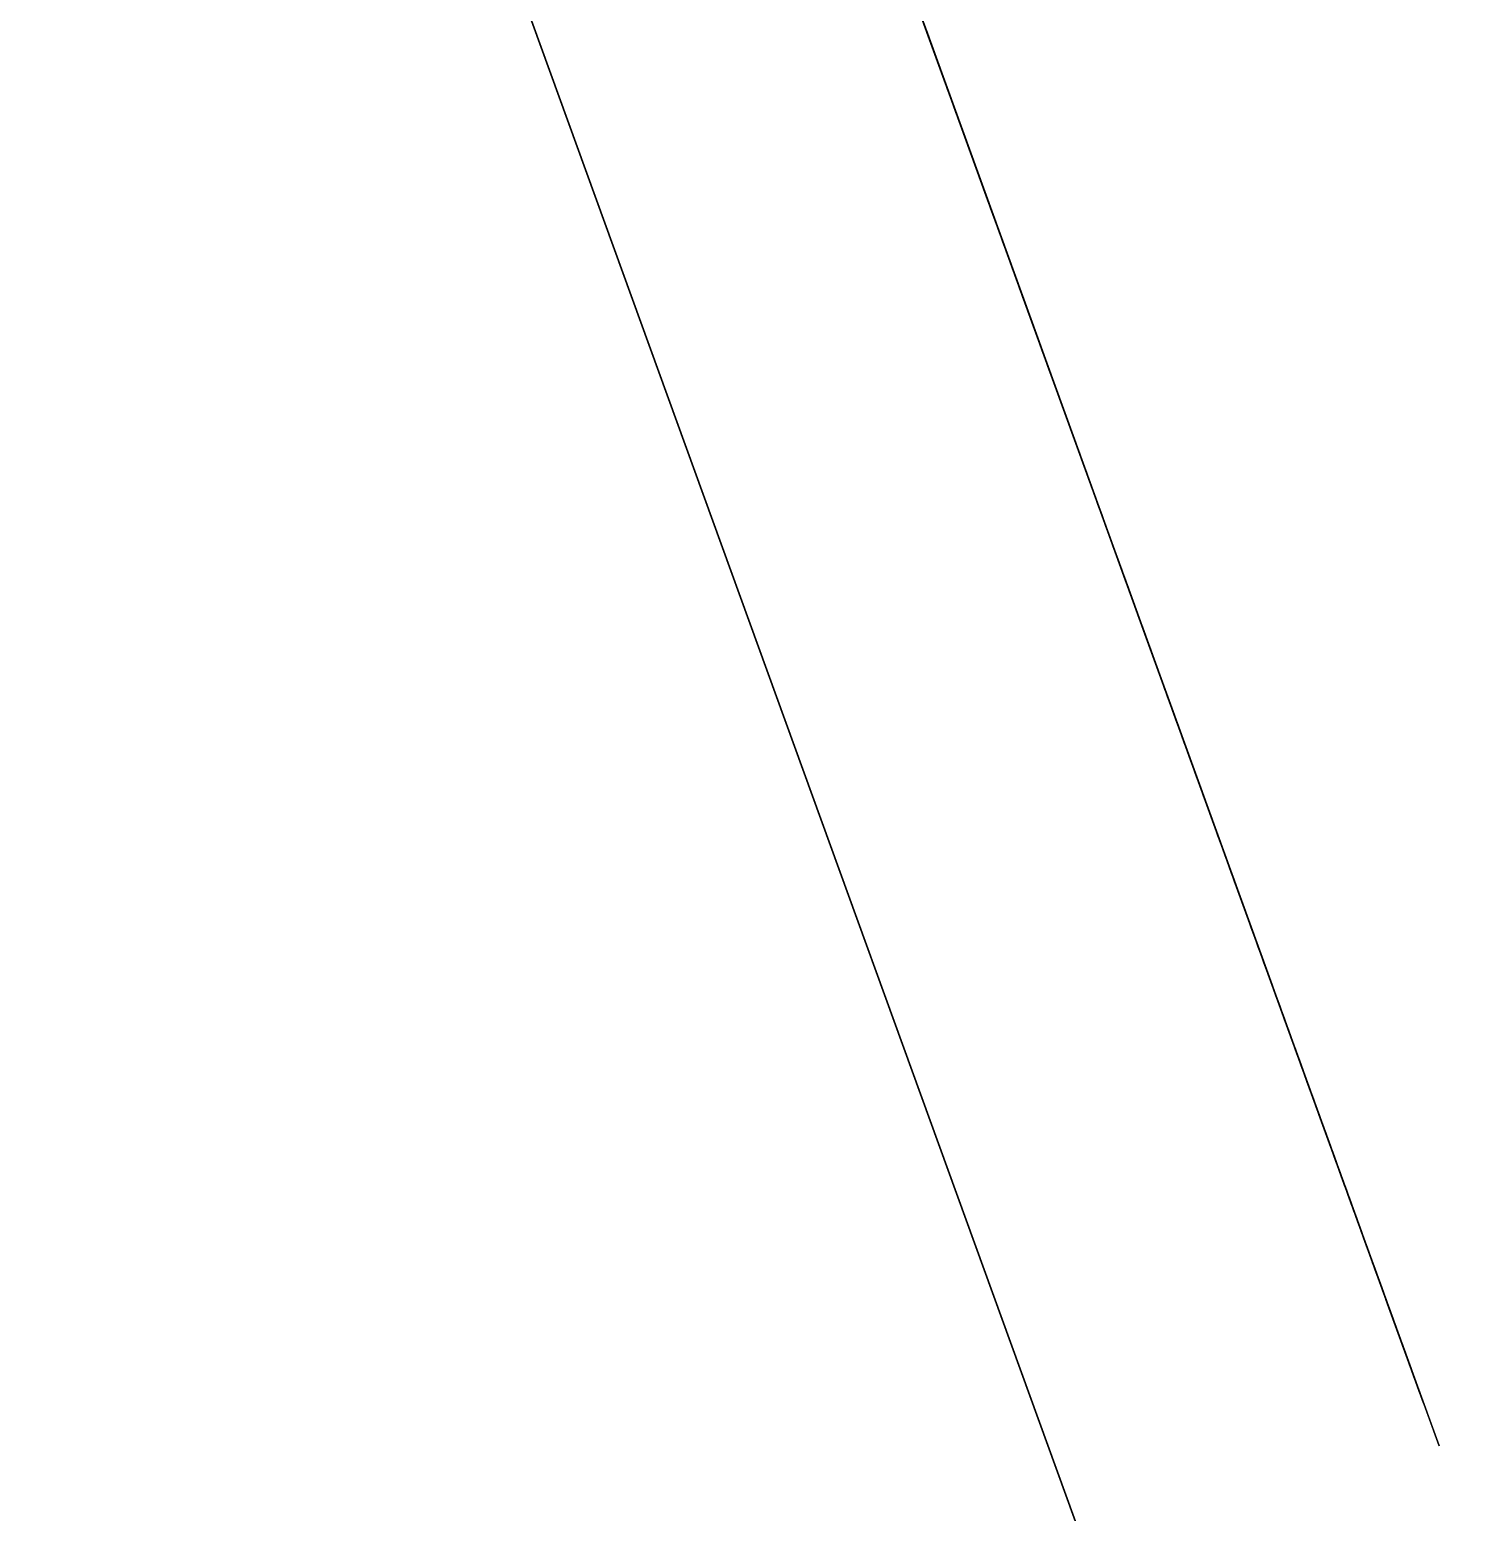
# Model space of a CAD drawing. Header units: centimetres. Extents: x -0.7 to 10.1, y 0 to 13.
# Drawn here: x 8.747 to 9.265, y 4.576 to 5.111 of the extents above; entities that cross this region are included whole.
import ezdxf

# ---------------------------------------------------------------- set-up
doc = ezdxf.new("R2010")
doc.units = ezdxf.units.CM
doc.header["$MEASUREMENT"] = 0
doc.layers.add('Phone Stand V7 v2_Sketch1', color=7, linetype='Continuous')
doc.layers.add('Phone Stand V7 v2_Sketch3', color=7, linetype='Continuous')

msp = doc.modelspace()

# ---------------------------------------------------------------- linework, layer by layer
at = {"layer": 'Phone Stand V7 v2_Sketch1'}
msp.add_line((8.74722, 5.61494), (9.26478, 4.18628), dxfattribs=at)
at = {"layer": 'Phone Stand V7 v2_Sketch3'}
for p, q in [((8.74722, 5.61494, 8), (9.26478, 4.18628, 8)), ((9.26478, 4.18628), (8.74722, 5.61494)), ((9.0726, 5.10646, 3.91357), (9.04307, 5.18799, 3.92997)), ((9.08557, 5.07065, 3.55497), (9.04666, 5.17808, 3.52743)), ((9.07839, 5.09048, 4.68993), (9.04925, 5.17092, 4.66825)), ((9.074, 5.1026, 5.87821), (9.05005, 5.16871, 5.86708)), ((9.06203, 5.13566, 1.66884), (9.08797, 5.06404, 1.63603)), ((9.07879, 5.08938, 1.52704), (9.06382, 5.1307, 1.53232)), ((9.06562, 5.12574, 4.40575), (9.07839, 5.09048, 4.41103)), ((9.08817, 5.06349, 6.84618), (9.06841, 5.11803, 6.88896)), ((9.06861, 5.11748, 5.59052), (9.08138, 5.08222, 5.6122)), ((9.07081, 5.11142, 3.66923), (9.10054, 5.02933, 3.63114)), ((9.09296, 5.05027, 3.92997), (9.0726, 5.10646, 3.91357)), ((9.09256, 5.05137, 5.8454), (9.074, 5.1026, 5.87821)), ((9.075, 5.09985, 1.24872), (9.08997, 5.05853, 1.24872)), ((9.07779, 5.09214, 5.1997), (9.09994, 5.03099, 5.18329)), ((9.07839, 5.09048, 4.41103), (9.11112, 5.00014, 4.41103)), ((9.08059, 5.08442, 1.53818), (9.07879, 5.08938, 1.53232)), ((9.07879, 5.08938, 1.53232), (9.07879, 5.08938, 1.52704)), ((9.09176, 5.05357, 1.53232), (9.08059, 5.08442, 1.53818)), ((9.08138, 5.08222, 5.6122), (9.09615, 5.04145, 5.6122)), ((9.09116, 5.05523, 4.6788), (9.08757, 5.06514, 4.6788)), ((9.08797, 5.06404, 1.63603), (9.11212, 4.99738, 1.66884)), ((9.09735, 5.03815, 6.84618), (9.08817, 5.06349, 6.84618)), ((9.08997, 5.05853, 1.24872), (9.10653, 5.01281, 1.254)), ((9.09076, 5.05633, 2.63505), (9.09276, 5.05082, 2.64032)), ((9.09296, 5.05027, 4.68407), (9.09116, 5.05523, 4.6788)), ((9.10294, 5.02272, 1.54345), (9.09176, 5.05357, 1.53232)), ((9.09256, 5.05137, 5.49853), (9.09436, 5.04641, 5.49267)), ((9.09615, 5.04145, 5.55771), (9.09256, 5.05137, 5.54716)), ((9.09256, 5.05137, 5.54716), (9.09256, 5.05137, 5.49853)), ((9.09276, 5.05082, 2.64032), (9.09456, 5.04586, 2.64032)), ((9.1189, 4.97865, 3.91884), (9.09296, 5.05027, 3.92997)), ((9.09476, 5.04531, 4.6788), (9.09296, 5.05027, 4.68407)), ((9.09456, 5.04586, 2.64032), (9.10354, 5.02107, 2.63505)), ((9.12549, 4.96047, 2.89696), (9.09456, 5.04586, 2.88642)), ((9.1203, 4.97479, 4.6788), (9.09476, 5.04531, 4.6788)), ((9.10174, 5.02603, 5.55771), (9.09615, 5.04145, 5.55771)), ((9.10653, 5.01281, 1.93661), (9.09915, 5.03319, 1.93661)), ((9.09994, 5.03099, 5.18329), (9.12389, 4.96488, 5.19443)), ((9.10274, 5.02327, 6.32587), (9.11531, 4.98857, 6.32587)), ((9.10853, 5.0073, 1.53232), (9.10294, 5.02272, 1.53818)), ((9.10294, 5.02272, 1.53818), (9.10294, 5.02272, 1.54345)), ((9.10354, 5.02107, 2.63505), (9.10912, 5.00565, 2.64032)), ((9.10653, 5.01281, 1.254), (9.11411, 4.99187, 1.24872)), ((9.12888, 4.95111, 1.91435), (9.10653, 5.01281, 1.93661)), ((9.11032, 5.00234, 1.52704), (9.10853, 5.0073, 1.53232)), ((9.10912, 5.00565, 2.64032), (9.12549, 4.96047, 2.63505)), ((9.10912, 5.00565, 5.59579), (9.12948, 4.94945, 5.60693)), ((9.12329, 4.96653, 1.53232), (9.11032, 5.00234, 1.52704)), ((9.11112, 5.00014, 4.41103), (9.1185, 4.97975, 4.40048)), ((9.11212, 4.99738, 1.66884), (9.12709, 4.95606, 1.64189)), ((9.11411, 4.99187, 1.24872), (9.1215, 4.97149, 1.25927)), ((9.11471, 4.99022, 5.51435), (9.11651, 4.98526, 5.51435)), ((9.1185, 4.97975, 5.4329), (9.11471, 4.99022, 5.44404)), ((9.11471, 4.99022, 5.44404), (9.11651, 4.98526, 5.46571)), ((9.11651, 4.98526, 5.46571), (9.11471, 4.99022, 5.51435)), ((9.12828, 4.95276, 3.57138), (9.11531, 4.98857, 3.60946)), ((9.11711, 4.98361, 3.47353), (9.1227, 4.96818, 3.4788)), ((9.1221, 4.96984, 5.4329), (9.1185, 4.97975, 5.4329)), ((9.1185, 4.97975, 4.40048), (9.14405, 4.90924, 4.43271)), ((9.1189, 4.97865, 6.31005), (9.12629, 4.95827, 6.31532)), ((9.12629, 4.95827, 3.9247), (9.1189, 4.97865, 3.91884)), ((9.14225, 4.9142, 4.66825), (9.1203, 4.97479, 4.6788)), ((9.1215, 4.97149, 1.25927), (9.12888, 4.95111, 1.24872)), ((9.14984, 4.89326, 5.46044), (9.1221, 4.96984, 5.4329)), ((9.1227, 4.96818, 3.4788), (9.13746, 4.92742, 3.46239)), ((9.15303, 4.88445, 1.53232), (9.12329, 4.96653, 1.53232)), ((9.12389, 4.96488, 5.19443), (9.14605, 4.90373, 5.18329)), ((9.12948, 4.94945, 5.85654), (9.12389, 4.96488, 5.86181)), ((9.13627, 4.93072, 2.88114), (9.12549, 4.96047, 2.89696)), ((9.12549, 4.96047, 2.63505), (9.14006, 4.92026, 2.63505)), ((9.13387, 4.93733, 3.91884), (9.12629, 4.95827, 3.9247)), ((9.12709, 4.95606, 1.64189), (9.12888, 4.95111, 1.64189)), ((9.12888, 4.95111, 1.64189), (9.14944, 4.89436, 1.65243)), ((9.15303, 4.88445, 1.91435), (9.12888, 4.95111, 1.91435)), ((9.13507, 4.93403, 5.86708), (9.12948, 4.94945, 5.85654)), ((9.12948, 4.94945, 5.60693), (9.15902, 4.86792, 5.58525)), ((9.15223, 4.88665, 3.91884), (9.13387, 4.93733, 3.91884)), ((9.14245, 4.91364, 5.86181), (9.13507, 4.93403, 5.86708)), ((9.14185, 4.9153, 2.88642), (9.13627, 4.93072, 2.88114)), ((9.13746, 4.92742, 3.46239), (9.13926, 4.92246, 3.46767)), ((9.13926, 4.92246, 3.46767), (9.14864, 4.89657, 3.46239)), ((9.14066, 4.9186, 6.85732), (9.14066, 4.9186, 6.84091)), ((9.14904, 4.89546, 2.88114), (9.14185, 4.9153, 2.88642)), ((9.14405, 4.90924, 4.66825), (9.14225, 4.9142, 4.66825)), ((9.14425, 4.90869, 5.86181), (9.14245, 4.91364, 5.86181)), ((9.14405, 4.90924, 4.43271), (9.18776, 4.78859, 4.40048)), ((9.14585, 4.90428, 4.67353), (9.14405, 4.90924, 4.66825)), ((9.14605, 4.90373, 5.86708), (9.14425, 4.90869, 5.86181)), ((9.17678, 4.81889, 4.66298), (9.14585, 4.90428, 4.67353)), ((9.14605, 4.90373, 5.18329), (9.15363, 4.88279, 5.19443)), ((9.14804, 4.89822, 5.86708), (9.14605, 4.90373, 5.86708)), ((9.14984, 4.89326, 5.86181), (9.14804, 4.89822, 5.86708)), ((9.14904, 4.89546, 2.6245), (9.19275, 4.77482, 2.65673)), ((9.14944, 4.89436, 1.65243), (9.18476, 4.79685, 1.65243)), ((9.16281, 4.85745, 5.43876), (9.14984, 4.89326, 5.46044)), ((9.15902, 4.86792, 5.87236), (9.14984, 4.89326, 5.86181)), ((9.1672, 4.84533, 3.92997), (9.15223, 4.88665, 3.91884)), ((9.18097, 4.80732, 1.92021), (9.15303, 4.88445, 1.91435)), ((9.20891, 4.73019, 1.52704), (9.15303, 4.88445, 1.53232)), ((9.15363, 4.88279, 5.19443), (9.15902, 4.86792, 5.18915)), ((9.15423, 4.88114, 3.67978), (9.15602, 4.87618, 3.67978)), ((9.15602, 4.87618, 3.67978), (9.16161, 4.86076, 3.66923)), ((9.15902, 4.86792, 5.18915), (9.18117, 4.80677, 5.19443)), ((9.15902, 4.86792, 5.86708), (9.15902, 4.86792, 5.87236)), ((9.15962, 4.86627, 3.39736), (9.15962, 4.86627, 3.38622)), ((9.16061, 4.86351, 6.79872), (9.16241, 4.85855, 6.79872)), ((9.16161, 4.86076, 3.66923), (9.169, 4.84037, 3.6745)), ((9.16241, 4.85855, 6.79872), (9.17139, 4.83376, 6.804)), ((9.20891, 4.73019, 5.46044), (9.16281, 4.85745, 5.43876)), ((9.17818, 4.81503, 2.45868), (9.1654, 4.85029, 2.43232)), ((9.17498, 4.82385, 6.87314), (9.1678, 4.84368, 6.87841)), ((9.169, 4.84037, 3.6745), (9.18756, 4.78914, 3.66337)), ((9.17099, 4.83487, 2.35204), (9.18377, 4.79961, 2.35204)), ((9.18776, 4.78859, 6.87314), (9.17498, 4.82385, 6.87314)), ((9.18676, 4.79134, 5.87236), (9.17578, 4.82164, 5.88876)), ((9.17997, 4.81007, 2.45868), (9.17818, 4.81503, 2.45868)), ((9.18197, 4.80457, 2.45341), (9.17997, 4.81007, 2.45868)), ((9.19774, 4.76104, 1.91435), (9.18097, 4.80732, 1.92021)), ((9.18117, 4.80677, 5.19443), (9.19414, 4.77096, 5.18329)), ((9.18915, 4.78473, 2.45868), (9.18197, 4.80457, 2.45341)), ((9.18476, 4.79685, 1.65243), (9.19035, 4.78143, 1.64189)), ((9.20233, 4.74837, 4.66825), (9.18596, 4.79355, 4.67353)), ((9.2163, 4.70981, 5.87236), (9.18676, 4.79134, 5.87236)), ((9.18756, 4.78914, 3.66337), (9.18935, 4.78418, 3.66923)), ((9.20392, 4.74397, 6.49579), (9.18776, 4.78859, 6.49579)), ((9.20213, 4.74892, 6.88368), (9.18776, 4.78859, 6.87314)), ((9.18776, 4.78859, 4.40048), (9.20053, 4.75333, 4.40048)), ((9.20193, 4.74948, 2.49618), (9.18915, 4.78473, 2.45868)), ((9.18935, 4.78418, 3.66923), (9.19115, 4.77922, 3.66923)), ((9.18935, 4.78418, 3.354), (9.18935, 4.78418, 3.34814)), ((9.18935, 4.78418, 3.34814), (9.20412, 4.74342, 3.36454)), ((9.19035, 4.78143, 1.64189), (9.19953, 4.75609, 1.64189)), ((9.19115, 4.77922, 3.66923), (9.19295, 4.77427, 3.66337)), ((9.21151, 4.72303, 3.93525), (9.19115, 4.77922, 3.91357)), ((9.19275, 4.77482, 2.65673), (9.20372, 4.74452, 2.64032)), ((9.19295, 4.77427, 3.66337), (9.19853, 4.75884, 3.66337)), ((9.19414, 4.77096, 5.18329), (9.20352, 4.74507, 5.18915)), ((9.19454, 4.76986, 2.379), (9.23106, 4.66904, 2.35204)), ((9.20153, 4.75058, 1.91435), (9.19774, 4.76104, 1.91435)), ((9.19853, 4.75884, 3.66337), (9.19853, 4.75884, 3.66923)), ((9.19853, 4.75884, 3.66923), (9.21151, 4.72303, 3.66337)), ((9.19953, 4.75609, 1.64189), (9.21071, 4.72524, 1.64716)), ((9.19953, 4.75609, 1.3413), (9.20891, 4.73019, 1.33603)), ((9.20053, 4.75333, 4.40048), (9.21151, 4.72303, 4.40575)), ((9.21829, 4.7043, 2.90224), (9.20193, 4.74948, 2.89169)), ((9.2131, 4.71863, 6.87314), (9.20213, 4.74892, 6.88368)), ((9.21889, 4.70265, 4.68993), (9.20233, 4.74837, 4.66825)), ((9.20372, 4.74452, 2.64032), (9.20372, 4.74452, 2.64618)), ((9.20372, 4.74452, 2.64618), (9.23466, 4.65913, 2.6245)), ((9.20412, 4.74342, 3.36454), (9.20592, 4.73846, 3.35927)), ((9.20532, 4.74011, 5.59579), (9.20891, 4.73019, 5.59579)), ((9.20592, 4.73846, 3.35927), (9.2153, 4.71257, 3.36454)), ((9.20771, 4.7335, 4.06064), (9.21131, 4.72358, 4.06064)), ((9.20771, 4.7335, 3.04521), (9.21131, 4.72358, 3.04521)), ((9.20771, 4.7335, 2.0456), (9.21131, 4.72358, 2.0456)), ((9.20771, 4.7335, 0.91825), (9.21131, 4.72358, 0.91825)), ((9.20771, 4.7335, 5.9995), (9.21131, 4.72358, 5.9995)), ((9.20771, 4.7335, 4.81532), (9.21131, 4.72358, 4.81532)), ((9.2127, 4.71973, 1.53232), (9.20891, 4.73019, 1.53232)), ((9.20891, 4.73019, 1.53232), (9.20891, 4.73019, 1.52704)), ((9.20891, 4.73019, 5.59579), (9.2145, 4.71477, 5.60693)), ((9.20951, 4.72854, 6.7454), (9.21131, 4.72358, 6.7454)), ((9.21071, 4.72524, 1.64716), (9.2127, 4.71973, 1.64189)), ((9.21131, 4.72358, 6.7454), (9.21131, 4.72358, 6.71904)), ((9.21131, 4.72358, 6.71904), (9.23286, 4.66409, 6.63407)), ((9.21131, 4.72358, 4.06064), (9.21131, 4.72358, 4.05536)), ((9.21131, 4.72358, 3.04521), (9.21131, 4.72358, 3.03993)), ((9.21131, 4.72358, 2.0456), (9.21131, 4.72358, 2.04032)), ((9.21131, 4.72358, 0.91825), (9.21131, 4.72358, 0.91298)), ((9.21131, 4.72358, 5.9995), (9.21131, 4.72358, 5.99423)), ((9.21131, 4.72358, 4.81532), (9.21131, 4.72358, 4.81005)), ((9.21151, 4.72303, 3.66337), (9.24304, 4.63599, 3.66337)), ((9.21889, 4.70265, 3.9247), (9.21151, 4.72303, 3.93525)), ((9.2127, 4.71973, 1.64189), (9.2145, 4.71477, 1.64189)), ((9.22568, 4.68392, 1.59794), (9.2127, 4.71973, 1.53232)), ((9.22568, 4.68392, 6.87314), (9.2131, 4.71863, 6.87314)), ((9.2145, 4.71477, 1.64189), (9.22927, 4.674, 1.65243)), ((9.2145, 4.71477, 5.60693), (9.2163, 4.70981, 5.60693)), ((9.2153, 4.71257, 3.36454), (9.24483, 4.63103, 3.36454)), ((9.22089, 4.69714, 3.9247), (9.21889, 4.70265, 3.9247)), ((9.22967, 4.6729, 4.74325), (9.21889, 4.70265, 4.68993)), ((9.22268, 4.69218, 3.92997), (9.22089, 4.69714, 3.9247)), ((9.22927, 4.674, 2.587), (9.22548, 4.68447, 2.587)), ((9.22927, 4.674, 6.86259), (9.22568, 4.68392, 6.87314)), ((9.23007, 4.6718, 3.60361), (9.22827, 4.67676, 3.60361)), ((9.23845, 4.64866, 6.86786), (9.22927, 4.674, 6.86259)), ((9.23286, 4.66409, 2.96142), (9.22927, 4.674, 2.96142)), ((9.22927, 4.674, 1.65243), (9.24424, 4.63268, 1.64189)), ((9.23346, 4.66243, 4.74325), (9.22967, 4.6729, 4.74325)), ((9.22967, 4.6729, 4.35243), (9.24982, 4.61726, 4.38466)), ((9.24124, 4.64095, 3.59833), (9.23007, 4.6718, 3.60361)), ((9.23106, 4.66904, 2.35204), (9.23286, 4.66409, 2.35204)), ((9.23286, 4.66409, 6.63407), (9.24204, 4.63874, 6.63407)), ((9.23825, 4.64921, 2.95087), (9.23286, 4.66409, 2.96142)), ((9.23486, 4.65858, 5.92685), (9.23306, 4.66353, 5.92685)), ((9.23466, 4.65913, 2.6245), (9.23466, 4.65913, 2.64032)), ((9.23486, 4.65858, 5.50907), (9.23486, 4.65858, 5.51435)), ((9.23486, 4.65858, 5.13466), (9.24224, 4.63819, 5.15107)), ((9.24783, 4.62277, 5.89989), (9.23486, 4.65858, 5.92685)), ((9.23645, 4.65417, 2.91864), (9.23825, 4.64921, 2.95087)), ((9.24005, 4.64425, 2.82782), (9.23645, 4.65417, 2.91864)), ((9.23645, 4.65417, 2.7581), (9.23645, 4.65417, 2.78505)), ((9.23645, 4.65417, 2.78505), (9.24005, 4.64425, 2.82782)), ((9.23645, 4.65417, 2.42704), (9.24005, 4.64425, 2.55536)), ((9.24923, 4.61891, 2.37314), (9.23645, 4.65417, 2.42704)), ((9.24224, 4.63819, 5.25419), (9.23665, 4.65362, 5.3245)), ((9.23665, 4.65362, 5.3245), (9.23665, 4.65362, 5.34091)), ((9.23705, 4.65252, 4.6038), (9.24444, 4.63213, 4.6413)), ((9.23745, 4.65142, 3.84853), (9.24663, 4.62607, 3.91357)), ((9.25042, 4.61561, 3.77763), (9.23745, 4.65142, 3.84853)), ((9.24743, 4.62387, 6.85204), (9.23845, 4.64866, 6.86786)), ((9.23845, 4.64866, 6.72958), (9.24024, 4.6437, 6.73486)), ((9.24224, 4.63819, 5.16747), (9.23845, 4.64866, 5.22724)), ((9.23845, 4.64866, 5.53603), (9.24404, 4.63324, 5.53603)), ((9.23885, 4.64756, 4.46493), (9.24444, 4.63213, 4.53466)), ((9.24024, 4.6437, 6.73486), (9.24024, 4.6437, 6.74013)), ((9.24224, 4.63819, 5.35732), (9.24044, 4.64315, 5.35732)), ((9.24124, 4.64095, 3.48935), (9.24663, 4.62607, 3.60361)), ((9.24663, 4.62607, 3.60361), (9.24124, 4.64095, 3.59833)), ((9.24663, 4.62607, 3.38622), (9.24124, 4.64095, 3.48935)), ((9.24224, 4.63819, 5.15107), (9.24224, 4.63819, 5.16747)), ((9.24304, 4.63599, 3.66337), (9.24483, 4.63103, 3.66923)), ((9.25601, 4.60018, 4.15029), (9.24364, 4.63434, 4.23407)), ((9.25601, 4.60018, 3.13486), (9.24364, 4.63434, 3.21864)), ((9.25601, 4.60018, 2.13525), (9.24364, 4.63434, 2.21904)), ((9.25601, 4.60018, 1.0079), (9.24364, 4.63434, 1.09169)), ((9.25601, 4.60018, 6.08915), (9.24364, 4.63434, 6.17294)), ((9.25601, 4.60018, 4.90497), (9.24364, 4.63434, 4.98876)), ((9.24384, 4.63379, 2.69423), (9.24384, 4.63379, 2.6995)), ((9.24404, 4.63324, 5.53603), (9.24583, 4.62828, 5.54189)), ((9.24424, 4.63268, 1.64189), (9.24982, 4.61726, 1.77255)), ((9.24444, 4.63213, 4.6413), (9.24444, 4.63213, 4.67353)), ((9.24663, 4.62607, 3.66923), (9.24483, 4.63103, 3.6745)), ((9.24483, 4.63103, 3.66923), (9.24663, 4.62607, 3.66923)), ((9.24483, 4.63103, 3.6745), (9.24483, 4.63103, 3.67978)), ((9.24483, 4.63103, 3.67978), (9.25042, 4.61561, 3.77763)), ((9.24483, 4.63103, 3.36454), (9.24663, 4.62607, 3.38622)), ((9.24583, 4.62828, 5.54189), (9.24783, 4.62277, 5.55771)), ((9.24603, 4.62773, 1.87626), (9.24982, 4.61726, 1.91435)), ((9.24803, 4.62222, 1.84931), (9.24603, 4.62773, 1.87626)), ((9.24982, 4.61726, 1.77255), (9.24603, 4.62773, 1.82704)), ((9.24603, 4.62773, 1.82704), (9.24803, 4.62222, 1.84931)), ((9.24663, 4.62607, 3.91357), (9.24663, 4.62607, 3.9247)), ((9.24723, 4.62442, 4.13974), (9.25601, 4.60018, 4.15029)), ((9.24723, 4.62442, 3.12431), (9.25601, 4.60018, 3.13486)), ((9.24723, 4.62442, 2.1247), (9.25601, 4.60018, 2.13525)), ((9.24723, 4.62442, 0.99736), (9.25601, 4.60018, 1.0079)), ((9.24723, 4.62442, 6.07861), (9.25601, 4.60018, 6.08915)), ((9.24723, 4.62442, 4.89443), (9.25601, 4.60018, 4.90497)), ((9.24743, 4.62387, 6.83564), (9.24743, 4.62387, 6.85204)), ((9.24783, 4.62277, 5.55771), (9.24962, 4.61781, 5.55771)), ((9.24783, 4.62277, 5.86708), (9.24783, 4.62277, 5.89989)), ((9.24982, 4.61726, 1.91435), (9.24803, 4.62222, 1.93075)), ((9.24803, 4.62222, 1.93075), (9.24982, 4.61726, 1.94716)), ((9.24923, 4.61891, 6.58075), (9.24923, 4.61891, 6.58603))]:
    msp.add_line(p, q, dxfattribs=at)
for points, knots in [([(9.09436, 5.04641, 5.49267), (9.08808, 5.06374, 5.47703), (9.07336, 5.10436, 5.44038), (9.05385, 5.15822, 5.43935), (9.04267, 5.1891, 5.43876)], [0, 0, 0, 0, 0.0705867, 0.1654454, 0.1654454, 0.1654454, 0.1654454]), ([(9.04626, 5.17918, 5.18329), (9.05118, 5.1656, 5.18418), (9.06189, 5.13602, 5.1861), (9.07221, 5.10755, 5.19492), (9.07779, 5.09214, 5.1997)], [0, 0, 0, 0, 0.04326125, 0.09427908, 0.09427908, 0.09427908, 0.09427908]), ([(9.05085, 5.16651, 1.26513), (9.05636, 5.15128, 1.26398), (9.06476, 5.12811, 1.26224), (9.07238, 5.10707, 1.25217), (9.075, 5.09985, 1.24872)], [0, 0, 0, 0, 0.04812378, 0.07323083, 0.07323083, 0.07323083, 0.07323083]), ([(9.09456, 5.04586, 2.88642), (9.0871, 5.06644, 2.88693), (9.07294, 5.10554, 2.88789), (9.05917, 5.14354, 2.89763), (9.05265, 5.16155, 2.90224)], [0, 0, 0, 0, 0.0654516, 0.1243735, 0.1243735, 0.1243735, 0.1243735]), ([(9.09915, 5.03319, 1.93661), (9.0947, 5.04547, 1.93216), (9.07966, 5.08697, 1.91712), (9.06381, 5.13074, 1.9124), (9.05265, 5.16155, 1.90907)], [0, 0, 0, 0, 0.0413247, 0.1396089, 0.1396089, 0.1396089, 0.1396089]), ([(9.05604, 5.15218, 3.50048), (9.0611, 5.13822, 3.49538), (9.08071, 5.08408, 3.47562), (9.10161, 5.0264, 3.47442), (9.11711, 4.98361, 3.47353)], [0, 0, 0, 0, 0.0469784, 0.1820675, 0.1820675, 0.1820675, 0.1820675]), ([(9.05624, 5.15163, 2.64032), (9.05985, 5.14167, 2.6354), (9.06904, 5.11628, 2.62286), (9.0792, 5.08824, 2.6206), (9.08538, 5.0712, 2.61923)], [0, 0, 0, 0, 0.03481876, 0.08872274, 0.08872274, 0.08872274, 0.08872274]), ([(9.05923, 5.14337, 6.50634), (9.06648, 5.12336, 6.48351), (9.07826, 5.09083, 6.44637), (9.08282, 5.07825, 6.39787), (9.08458, 5.07341, 6.37919)], [0, 0, 0, 0, 0.0917336, 0.1491753, 0.1491753, 0.1491753, 0.1491753]), ([(9.08757, 5.06514, 4.6788), (9.085, 5.07224, 4.6783), (9.08108, 5.08306, 4.67753), (9.07908, 5.08858, 4.68676), (9.07839, 5.09048, 4.68993)], [0, 0, 0, 0, 0.02040557, 0.031135, 0.031135, 0.031135, 0.031135]), ([(9.08458, 5.07341, 6.37919), (9.08668, 5.06761, 6.37492), (9.09377, 5.04803, 6.36048), (9.09903, 5.0335, 6.34017), (9.10274, 5.02327, 6.32587)], [0, 0, 0, 0, 0.02241256, 0.07575583, 0.07575583, 0.07575583, 0.07575583]), ([(9.08538, 5.0712, 2.61923), (9.08695, 5.06686, 2.61989), (9.09009, 5.05819, 2.62121), (9.09054, 5.05695, 2.63044), (9.09076, 5.05633, 2.63505)], [0, 0, 0, 0, 0.01250696, 0.02501437, 0.02501437, 0.02501437, 0.02501437]), ([(9.08937, 5.06018, 3.57138), (9.08827, 5.06322, 3.57036), (9.08568, 5.07037, 3.56797), (9.08561, 5.07055, 3.55972), (9.08557, 5.07065, 3.55497)], [0, 0, 0, 0, 0.00930259, 0.02191797, 0.02191797, 0.02191797, 0.02191797]), ([(9.11531, 4.98857, 3.60946), (9.10793, 5.00893, 3.61034), (9.09618, 5.04137, 3.61173), (9.09122, 5.05508, 3.58232), (9.08937, 5.06018, 3.57138)], [0, 0, 0, 0, 0.05791693, 0.09224713, 0.09224713, 0.09224713, 0.09224713]), ([(9.12389, 4.96488, 5.86181), (9.1197, 4.97646, 5.85706), (9.10965, 5.00419, 5.84568), (9.09885, 5.03401, 5.8455), (9.09256, 5.05137, 5.8454)], [0, 0, 0, 0, 0.03932802, 0.09412043, 0.09412043, 0.09412043, 0.09412043]), ([(9.09615, 5.04145, 5.6122), (9.09827, 5.03561, 5.60743), (9.10214, 5.02493, 5.59871), (9.10695, 5.01165, 5.5967), (9.10912, 5.00565, 5.59579)], [0, 0, 0, 0, 0.02304285, 0.04209312, 0.04209312, 0.04209312, 0.04209312]), ([(9.1227, 4.96818, 6.804), (9.11592, 4.9869, 6.81033), (9.10632, 5.01339, 6.8193), (9.09939, 5.03253, 6.84008), (9.09735, 5.03815, 6.84618)], [0, 0, 0, 0, 0.06111421, 0.08650844, 0.08650844, 0.08650844, 0.08650844]), ([(9.10054, 5.02933, 3.63114), (9.10678, 5.01211, 3.63483), (9.1252, 4.96127, 3.6457), (9.14267, 4.91304, 3.66621), (9.15423, 4.88114, 3.67978)], [0, 0, 0, 0, 0.0559751, 0.1652223, 0.1652223, 0.1652223, 0.1652223]), ([(9.11651, 4.98526, 5.51435), (9.11542, 4.98828, 5.52697), (9.11339, 4.99388, 5.55046), (9.10542, 5.01586, 5.55542), (9.10174, 5.02603, 5.55771)], [0, 0, 0, 0, 0.03566651, 0.06635561, 0.06635561, 0.06635561, 0.06635561]), ([(9.11531, 4.98857, 6.32587), (9.11534, 4.98849, 6.3213), (9.11539, 4.98835, 6.31339), (9.11786, 4.98153, 6.31104), (9.1189, 4.97865, 6.31005)], [0, 0, 0, 0, 0.01215464, 0.02099844, 0.02099844, 0.02099844, 0.02099844]), ([(9.13886, 4.92356, 6.71904), (9.13648, 4.93014, 6.72585), (9.12839, 4.95246, 6.74898), (9.12505, 4.96168, 6.78124), (9.1227, 4.96818, 6.804)], [0, 0, 0, 0, 0.02902096, 0.09849626, 0.09849626, 0.09849626, 0.09849626]), ([(9.12629, 4.95827, 6.31532), (9.13056, 4.94648, 6.30921), (9.14076, 4.91831, 6.2946), (9.15218, 4.8868, 6.29437), (9.15882, 4.86847, 6.29423)], [0, 0, 0, 0, 0.04137633, 0.098894, 0.098894, 0.098894, 0.098894]), ([(9.13926, 4.92246, 3.56025), (9.13841, 4.92481, 3.56341), (9.13577, 4.93208, 3.5732), (9.13131, 4.94441, 3.57211), (9.12828, 4.95276, 3.57138)], [0, 0, 0, 0, 0.01160285, 0.03593248, 0.03593248, 0.03593248, 0.03593248]), ([(9.12888, 4.95111, 1.24872), (9.1479, 4.89861, 1.2571), (9.17504, 4.8237, 1.26906), (9.19389, 4.77166, 1.32467), (9.19953, 4.75609, 1.3413)], [0, 0, 0, 0, 0.1623908, 0.2317063, 0.2317063, 0.2317063, 0.2317063]), ([(9.15343, 4.88334, 6.6288), (9.1511, 4.88977, 6.63696), (9.14369, 4.91024, 6.66294), (9.14082, 4.91814, 6.69621), (9.13886, 4.92356, 6.71904)], [0, 0, 0, 0, 0.0316708, 0.1008537, 0.1008537, 0.1008537, 0.1008537]), ([(9.16341, 4.8558, 3.49521), (9.16147, 4.86114, 3.50446), (9.15563, 4.87728, 3.53242), (9.14582, 4.90435, 3.54909), (9.13926, 4.92246, 3.56025)], [0, 0, 0, 0, 0.03222182, 0.09741163, 0.09741163, 0.09741163, 0.09741163]), ([(9.14006, 4.92026, 2.63505), (9.14255, 4.91339, 2.63528), (9.14626, 4.90314, 2.63562), (9.14835, 4.89737, 2.62726), (9.14904, 4.89546, 2.6245)], [0, 0, 0, 0, 0.02003623, 0.02988995, 0.02988995, 0.02988995, 0.02988995]), ([(9.14066, 4.9186, 6.84091), (9.14251, 4.91349, 6.83335), (9.14747, 4.8998, 6.81308), (9.15555, 4.8775, 6.80426), (9.16061, 4.86351, 6.79872)], [0, 0, 0, 0, 0.02745791, 0.07357979, 0.07357979, 0.07357979, 0.07357979]), ([(9.1678, 4.84368, 6.87841), (9.16067, 4.86336, 6.87824), (9.15078, 4.89066, 6.878), (9.14287, 4.9125, 6.86183), (9.14066, 4.9186, 6.85732)], [0, 0, 0, 0, 0.06040843, 0.08382397, 0.08382397, 0.08382397, 0.08382397]), ([(9.14864, 4.89657, 3.46239), (9.1529, 4.88482, 3.46442), (9.16007, 4.86502, 3.46784), (9.16244, 4.85847, 3.48729), (9.16341, 4.8558, 3.49521)], [0, 0, 0, 0, 0.03456658, 0.05828244, 0.05828244, 0.05828244, 0.05828244]), ([(9.17818, 4.81503, 2.9081), (9.1727, 4.83015, 2.90635), (9.16236, 4.85869, 2.90305), (9.1533, 4.8837, 2.88815), (9.14904, 4.89546, 2.88114)], [0, 0, 0, 0, 0.04792702, 0.09051343, 0.09051343, 0.09051343, 0.09051343]), ([(9.14904, 4.89546, 2.40009), (9.15109, 4.88981, 2.38608), (9.15523, 4.87836, 2.3577), (9.1657, 4.84948, 2.35394), (9.17099, 4.83487, 2.35204)], [0, 0, 0, 0, 0.0425137, 0.08609616, 0.08609616, 0.08609616, 0.08609616]), ([(9.1654, 4.85029, 2.43232), (9.16069, 4.86331, 2.43145), (9.15272, 4.8853, 2.43), (9.15011, 4.89252, 2.40876), (9.14904, 4.89546, 2.40009)], [0, 0, 0, 0, 0.03727182, 0.06295845, 0.06295845, 0.06295845, 0.06295845]), ([(9.18776, 4.78859, 6.49579), (9.17775, 4.81623, 6.50786), (9.15746, 4.87222, 6.53232), (9.15478, 4.87961, 6.59636), (9.15343, 4.88334, 6.6288)], [0, 0, 0, 0, 0.0884049, 0.1791317, 0.1791317, 0.1791317, 0.1791317]), ([(9.15882, 4.86847, 6.29423), (9.16149, 4.86109, 6.29839), (9.17147, 4.83354, 6.31391), (9.18295, 4.80186, 6.31473), (9.19135, 4.77867, 6.31532)], [0, 0, 0, 0, 0.02646992, 0.09875026, 0.09875026, 0.09875026, 0.09875026]), ([(9.17578, 4.82164, 5.88876), (9.17263, 4.83034, 5.88255), (9.16746, 4.84462, 5.87234), (9.16139, 4.86137, 5.86856), (9.15902, 4.86792, 5.86708)], [0, 0, 0, 0, 0.0329954, 0.05420734, 0.05420734, 0.05420734, 0.05420734]), ([(9.15902, 4.86792, 5.58525), (9.16169, 4.86053, 5.59308), (9.16774, 4.84384, 5.61079), (9.17636, 4.82004, 5.61169), (9.18117, 4.80677, 5.6122)], [0, 0, 0, 0, 0.03218824, 0.07274215, 0.07274215, 0.07274215, 0.07274215]), ([(9.15962, 4.86627, 3.38622), (9.16196, 4.85981, 3.37854), (9.16948, 4.83905, 3.35385), (9.18125, 4.80656, 3.35394), (9.18935, 4.78418, 3.354)], [0, 0, 0, 0, 0.03004957, 0.09654283, 0.09654283, 0.09654283, 0.09654283]), ([(9.20592, 4.73846, 3.4788), (9.19586, 4.76621, 3.46684), (9.17893, 4.81295, 3.44669), (9.1652, 4.85087, 3.4116), (9.15962, 4.86627, 3.39736)], [0, 0, 0, 0, 0.0946707, 0.159413, 0.159413, 0.159413, 0.159413]), ([(9.19115, 4.77922, 3.91357), (9.18632, 4.79255, 3.91375), (9.17789, 4.81583, 3.91408), (9.1704, 4.83649, 3.92521), (9.1672, 4.84533, 3.92997)], [0, 0, 0, 0, 0.04180323, 0.07303986, 0.07303986, 0.07303986, 0.07303986]), ([(9.17139, 4.83376, 6.804), (9.17606, 4.82087, 6.79246), (9.18725, 4.79, 6.76484), (9.20132, 4.75116, 6.75256), (9.20951, 4.72854, 6.7454)], [0, 0, 0, 0, 0.0532617, 0.127501, 0.127501, 0.127501, 0.127501]), ([(9.17558, 4.82219, 4.19189), (9.17682, 4.81878, 4.16058), (9.17925, 4.81207, 4.0991), (9.19834, 4.75937, 4.0733), (9.20771, 4.7335, 4.06064)], [0, 0, 0, 0, 0.0878912, 0.1726009, 0.1726009, 0.1726009, 0.1726009]), ([(9.21669, 4.70871, 4.29736), (9.20647, 4.73693, 4.2925), (9.18544, 4.79497, 4.28251), (9.17893, 4.81296, 4.22264), (9.17558, 4.82219, 4.19189)], [0, 0, 0, 0, 0.0842147, 0.1731831, 0.1731831, 0.1731831, 0.1731831]), ([(9.21669, 4.70871, 3.28193), (9.20647, 4.73693, 3.27707), (9.18544, 4.79497, 3.26708), (9.17893, 4.81296, 3.20721), (9.17558, 4.82219, 3.17646)], [0, 0, 0, 0, 0.0842147, 0.1731831, 0.1731831, 0.1731831, 0.1731831]), ([(9.17558, 4.82219, 3.17646), (9.17682, 4.81878, 3.14515), (9.17925, 4.81207, 3.08367), (9.19834, 4.75937, 3.05787), (9.20771, 4.7335, 3.04521)], [0, 0, 0, 0, 0.0878912, 0.1726009, 0.1726009, 0.1726009, 0.1726009]), ([(9.21669, 4.70871, 2.28232), (9.20647, 4.73693, 2.27746), (9.18544, 4.79497, 2.26747), (9.17893, 4.81296, 2.2076), (9.17558, 4.82219, 2.17685)], [0, 0, 0, 0, 0.0842147, 0.1731831, 0.1731831, 0.1731831, 0.1731831]), ([(9.17558, 4.82219, 2.17685), (9.17682, 4.81878, 2.14554), (9.17925, 4.81207, 2.08406), (9.19834, 4.75937, 2.05826), (9.20771, 4.7335, 2.0456)], [0, 0, 0, 0, 0.087891, 0.1726007, 0.1726007, 0.1726007, 0.1726007]), ([(9.17558, 4.82219, 1.0495), (9.17682, 4.81878, 1.0182), (9.17925, 4.81207, 0.95672), (9.19834, 4.75937, 0.93092), (9.20771, 4.7335, 0.91825)], [0, 0, 0, 0, 0.087891, 0.1726007, 0.1726007, 0.1726007, 0.1726007]), ([(9.21669, 4.70871, 1.15497), (9.20647, 4.73693, 1.15011), (9.18544, 4.79497, 1.14013), (9.17893, 4.81296, 1.08026), (9.17558, 4.82219, 1.0495)], [0, 0, 0, 0, 0.0842147, 0.1731831, 0.1731831, 0.1731831, 0.1731831]), ([(9.17558, 4.82219, 6.13075), (9.17682, 4.81878, 6.09945), (9.17925, 4.81207, 6.03797), (9.19834, 4.75937, 6.01217), (9.20771, 4.7335, 5.9995)], [0, 0, 0, 0, 0.0878912, 0.1726009, 0.1726009, 0.1726009, 0.1726009]), ([(9.21669, 4.70871, 6.23622), (9.20647, 4.73693, 6.23136), (9.18544, 4.79497, 6.22138), (9.17893, 4.81296, 6.16151), (9.17558, 4.82219, 6.13075)], [0, 0, 0, 0, 0.0842147, 0.1731831, 0.1731831, 0.1731831, 0.1731831]), ([(9.17558, 4.82219, 4.94657), (9.17682, 4.81878, 4.91527), (9.17925, 4.81207, 4.85379), (9.19834, 4.75937, 4.82799), (9.20771, 4.7335, 4.81532)], [0, 0, 0, 0, 0.0878912, 0.1726009, 0.1726009, 0.1726009, 0.1726009]), ([(9.21669, 4.70871, 5.05204), (9.20647, 4.73693, 5.04719), (9.18544, 4.79497, 5.0372), (9.17893, 4.81296, 4.97733), (9.17558, 4.82219, 4.94657)], [0, 0, 0, 0, 0.0842147, 0.1731831, 0.1731831, 0.1731831, 0.1731831]), ([(9.18596, 4.79355, 4.67353), (9.1834, 4.80061, 4.67407), (9.17954, 4.81127, 4.67489), (9.17748, 4.81697, 4.66599), (9.17678, 4.81889, 4.66298)], [0, 0, 0, 0, 0.02038608, 0.03077724, 0.03077724, 0.03077724, 0.03077724]), ([(9.20193, 4.74948, 2.89169), (9.19766, 4.76127, 2.89228), (9.18939, 4.78409, 2.89342), (9.18183, 4.80495, 2.90331), (9.17818, 4.81503, 2.9081)], [0, 0, 0, 0, 0.03728677, 0.07219337, 0.07219337, 0.07219337, 0.07219337]), ([(9.18117, 4.80677, 5.6122), (9.18466, 4.79715, 5.60742), (9.19229, 4.77607, 5.59697), (9.20073, 4.75277, 5.59621), (9.20532, 4.74011, 5.59579)], [0, 0, 0, 0, 0.03353991, 0.07344846, 0.07344846, 0.07344846, 0.07344846]), ([(9.18377, 4.79961, 2.35204), (9.18432, 4.79808, 2.3599), (9.1855, 4.79482, 2.37667), (9.1914, 4.77852, 2.37819), (9.19454, 4.76986, 2.379)], [0, 0, 0, 0, 0.02170711, 0.04637572, 0.04637572, 0.04637572, 0.04637572]), ([(9.19135, 4.77867, 6.31532), (9.19825, 4.75962, 6.33322), (9.21249, 4.72032, 6.37015), (9.22843, 4.6763, 6.40048), (9.23665, 4.65362, 6.41611)], [0, 0, 0, 0, 0.0809868, 0.1670829, 0.1670829, 0.1670829, 0.1670829]), ([(9.23126, 4.66849, 1.96357), (9.22924, 4.67409, 1.94937), (9.22406, 4.68837, 1.91312), (9.21005, 4.72705, 1.91388), (9.20153, 4.75058, 1.91435)], [0, 0, 0, 0, 0.0428838, 0.1095083, 0.1095083, 0.1095083, 0.1095083]), ([(9.2165, 4.70926, 2.52314), (9.21392, 4.71636, 2.52153), (9.20801, 4.73269, 2.51783), (9.20412, 4.74342, 2.504), (9.20193, 4.74948, 2.49618)], [0, 0, 0, 0, 0.02256289, 0.05188515, 0.05188515, 0.05188515, 0.05188515]), ([(9.20352, 4.74507, 5.18915), (9.20803, 4.73264, 5.18532), (9.21995, 4.69973, 5.17516), (9.22914, 4.67436, 5.15019), (9.23486, 4.65858, 5.13466)], [0, 0, 0, 0, 0.040863, 0.1081608, 0.1081608, 0.1081608, 0.1081608]), ([(9.22029, 4.69879, 6.55439), (9.2197, 4.70042, 6.5388), (9.21855, 4.70358, 6.50859), (9.20869, 4.73079, 6.49997), (9.20392, 4.74397, 6.49579)], [0, 0, 0, 0, 0.0427383, 0.08283225, 0.08283225, 0.08283225, 0.08283225]), ([(9.22448, 4.68722, 3.55497), (9.2219, 4.69435, 3.54769), (9.21415, 4.71573, 3.52584), (9.20921, 4.72937, 3.49762), (9.20592, 4.73846, 3.4788)], [0, 0, 0, 0, 0.03138918, 0.09417006, 0.09417006, 0.09417006, 0.09417006]), ([(9.20891, 4.73019, 1.33603), (9.21134, 4.72349, 1.35281), (9.21737, 4.70685, 1.39451), (9.22957, 4.67318, 1.42282), (9.23685, 4.65307, 1.43974)], [0, 0, 0, 0, 0.0539805, 0.1340631, 0.1340631, 0.1340631, 0.1340631]), ([(9.23486, 4.65858, 5.51435), (9.22992, 4.6722, 5.49925), (9.22239, 4.69299, 5.47619), (9.21237, 4.72065, 5.46448), (9.20891, 4.73019, 5.46044)], [0, 0, 0, 0, 0.06168018, 0.09419438, 0.09419438, 0.09419438, 0.09419438]), ([(9.21131, 4.72358, 4.05536), (9.21644, 4.70942, 4.06238), (9.23061, 4.67031, 4.08174), (9.24076, 4.64229, 4.11715), (9.24723, 4.62442, 4.13974)], [0, 0, 0, 0, 0.0494085, 0.1364167, 0.1364167, 0.1364167, 0.1364167]), ([(9.21131, 4.72358, 3.03993), (9.21644, 4.70942, 3.04695), (9.23061, 4.67031, 3.06631), (9.24076, 4.64229, 3.10172), (9.24723, 4.62442, 3.12431)], [0, 0, 0, 0, 0.0494085, 0.1364167, 0.1364167, 0.1364167, 0.1364167]), ([(9.21131, 4.72358, 2.04032), (9.21644, 4.70942, 2.04734), (9.23061, 4.67031, 2.0667), (9.24076, 4.64229, 2.10211), (9.24723, 4.62442, 2.1247)], [0, 0, 0, 0, 0.0494086, 0.1364167, 0.1364167, 0.1364167, 0.1364167]), ([(9.21131, 4.72358, 0.91298), (9.21644, 4.70942, 0.91999), (9.23061, 4.67031, 0.93936), (9.24076, 4.64229, 0.97477), (9.24723, 4.62442, 0.99736)], [0, 0, 0, 0, 0.0494086, 0.1364167, 0.1364167, 0.1364167, 0.1364167]), ([(9.21131, 4.72358, 5.99423), (9.21644, 4.70942, 6.00124), (9.23061, 4.67031, 6.02061), (9.24076, 4.64229, 6.05602), (9.24723, 4.62442, 6.07861)], [0, 0, 0, 0, 0.0494085, 0.1364168, 0.1364168, 0.1364168, 0.1364168]), ([(9.21131, 4.72358, 4.81005), (9.21644, 4.70942, 4.81706), (9.23061, 4.67031, 4.83643), (9.24076, 4.64229, 4.87184), (9.24723, 4.62442, 4.89443)], [0, 0, 0, 0, 0.0494085, 0.1364168, 0.1364168, 0.1364168, 0.1364168]), ([(9.21151, 4.72303, 4.40575), (9.21368, 4.71703, 4.40151), (9.22088, 4.69715, 4.38744), (9.22606, 4.68287, 4.36683), (9.22967, 4.6729, 4.35243)], [0, 0, 0, 0, 0.02288621, 0.07584364, 0.07584364, 0.07584364, 0.07584364]), ([(9.23306, 4.66353, 5.92685), (9.22933, 4.67382, 5.9234), (9.22042, 4.69843, 5.91517), (9.21781, 4.70562, 5.8881), (9.2163, 4.70981, 5.87236)], [0, 0, 0, 0, 0.03257523, 0.07791374, 0.07791374, 0.07791374, 0.07791374]), ([(9.2163, 4.70981, 5.60693), (9.21751, 4.70645, 5.60441), (9.22118, 4.69633, 5.59685), (9.2216, 4.69517, 5.58322), (9.22188, 4.69439, 5.57411)], [0, 0, 0, 0, 0.01267914, 0.03819431, 0.03819431, 0.03819431, 0.03819431]), ([(9.22548, 4.68447, 2.587), (9.22423, 4.68792, 2.58178), (9.21967, 4.7005, 2.5627), (9.21783, 4.70557, 2.53978), (9.2165, 4.70926, 2.52314)], [0, 0, 0, 0, 0.01905545, 0.06954671, 0.06954671, 0.06954671, 0.06954671]), ([(9.24364, 4.63434, 4.23407), (9.23991, 4.64462, 4.25236), (9.2335, 4.66231, 4.2838), (9.22165, 4.69502, 4.29336), (9.21669, 4.70871, 4.29736)], [0, 0, 0, 0, 0.0609448, 0.1047691, 0.1047691, 0.1047691, 0.1047691]), ([(9.24364, 4.63434, 3.21864), (9.23991, 4.64462, 3.23693), (9.2335, 4.66231, 3.26837), (9.22165, 4.69502, 3.27793), (9.21669, 4.70871, 3.28193)], [0, 0, 0, 0, 0.0609446, 0.104769, 0.104769, 0.104769, 0.104769]), ([(9.24364, 4.63434, 2.21904), (9.23991, 4.64462, 2.23732), (9.2335, 4.66231, 2.26876), (9.22165, 4.69502, 2.27832), (9.21669, 4.70871, 2.28232)], [0, 0, 0, 0, 0.0609444, 0.1047688, 0.1047688, 0.1047688, 0.1047688]), ([(9.24364, 4.63434, 1.09169), (9.23991, 4.64462, 1.10998), (9.2335, 4.66231, 1.14142), (9.22165, 4.69502, 1.15098), (9.21669, 4.70871, 1.15497)], [0, 0, 0, 0, 0.0609448, 0.104769, 0.104769, 0.104769, 0.104769]), ([(9.24364, 4.63434, 6.17294), (9.23991, 4.64462, 6.19123), (9.2335, 4.66231, 6.22267), (9.22165, 4.69502, 6.23223), (9.21669, 4.70871, 6.23622)], [0, 0, 0, 0, 0.0609447, 0.104769, 0.104769, 0.104769, 0.104769]), ([(9.24364, 4.63434, 4.98876), (9.23991, 4.64462, 5.00705), (9.2335, 4.66231, 5.03849), (9.22165, 4.69502, 5.04805), (9.21669, 4.70871, 5.05204)], [0, 0, 0, 0, 0.0609448, 0.1047691, 0.1047691, 0.1047691, 0.1047691]), ([(9.22927, 4.674, 2.96142), (9.22746, 4.67898, 2.95672), (9.22155, 4.6953, 2.94133), (9.21963, 4.70061, 2.91827), (9.21829, 4.7043, 2.90224)], [0, 0, 0, 0, 0.02092326, 0.06860833, 0.06860833, 0.06860833, 0.06860833]), ([(9.23845, 4.64866, 6.60243), (9.23318, 4.66321, 6.59903), (9.22376, 4.68921, 6.59295), (9.22135, 4.69586, 6.56617), (9.22029, 4.69879, 6.55439)], [0, 0, 0, 0, 0.04333687, 0.07740103, 0.07740103, 0.07740103, 0.07740103]), ([(9.22188, 4.69439, 5.57411), (9.22486, 4.68618, 5.571), (9.23176, 4.66714, 5.56379), (9.23602, 4.65536, 5.54609), (9.23845, 4.64866, 5.53603)], [0, 0, 0, 0, 0.02720438, 0.06310294, 0.06310294, 0.06310294, 0.06310294]), ([(9.23386, 4.66133, 3.97861), (9.23142, 4.66805, 3.97512), (9.22484, 4.68622, 3.96572), (9.22352, 4.68988, 3.94379), (9.22268, 4.69218, 3.92997)], [0, 0, 0, 0, 0.02284073, 0.06172545, 0.06172545, 0.06172545, 0.06172545]), ([(9.22827, 4.67676, 3.60361), (9.2272, 4.6797, 3.59967), (9.22349, 4.68994, 3.586), (9.22407, 4.68835, 3.56788), (9.22448, 4.68722, 3.55497)], [0, 0, 0, 0, 0.01474912, 0.05132962, 0.05132962, 0.05132962, 0.05132962]), ([(9.24803, 4.62222, 1.554), (9.24663, 4.62607, 1.56674), (9.24333, 4.63519, 1.59693), (9.23214, 4.66607, 1.59757), (9.22568, 4.68392, 1.59794)], [0, 0, 0, 0, 0.03681656, 0.08724653, 0.08724653, 0.08724653, 0.08724653]), ([(9.24005, 4.64425, 2.55536), (9.2396, 4.64549, 2.56459), (9.2387, 4.64797, 2.58305), (9.23241, 4.66533, 2.58569), (9.22927, 4.674, 2.587)], [0, 0, 0, 0, 0.02501437, 0.05002841, 0.05002841, 0.05002841, 0.05002841]), ([(9.24982, 4.61726, 1.94716), (9.24755, 4.62353, 1.95073), (9.24177, 4.63949, 1.95981), (9.23523, 4.65754, 1.96215), (9.23126, 4.66849, 1.96357)], [0, 0, 0, 0, 0.02254018, 0.05732983, 0.05732983, 0.05732983, 0.05732983]), ([(9.24024, 4.6437, 6.74013), (9.23924, 4.64647, 6.74899), (9.23777, 4.65054, 6.76203), (9.23405, 4.6608, 6.76985), (9.23286, 4.66409, 6.77236)], [0, 0, 0, 0, 0.02692523, 0.03962302, 0.03962302, 0.03962302, 0.03962302]), ([(9.23286, 4.66409, 6.77236), (9.2337, 4.66178, 6.78419), (9.23558, 4.65658, 6.81083), (9.2432, 4.63555, 6.82678), (9.24743, 4.62387, 6.83564)], [0, 0, 0, 0, 0.03506858, 0.07891048, 0.07891048, 0.07891048, 0.07891048]), ([(9.23286, 4.66409, 2.35204), (9.23643, 4.65423, 2.35248), (9.24289, 4.63639, 2.35328), (9.24727, 4.62431, 2.367), (9.24923, 4.61891, 2.37314)], [0, 0, 0, 0, 0.03005611, 0.05436529, 0.05436529, 0.05436529, 0.05436529]), ([(9.24444, 4.63213, 4.67353), (9.24392, 4.63356, 4.68641), (9.24285, 4.63652, 4.71309), (9.23666, 4.6536, 4.73297), (9.23346, 4.66243, 4.74325)], [0, 0, 0, 0, 0.03792611, 0.0785617, 0.0785617, 0.0785617, 0.0785617]), ([(9.24663, 4.62607, 3.9247), (9.24589, 4.62813, 3.93478), (9.2442, 4.63279, 3.95766), (9.23757, 4.65109, 3.97109), (9.23386, 4.66133, 3.97861)], [0, 0, 0, 0, 0.02992451, 0.06788075, 0.06788075, 0.06788075, 0.06788075]), ([(9.23466, 4.65913, 2.64032), (9.23523, 4.65755, 2.64889), (9.23659, 4.6538, 2.66919), (9.24118, 4.64112, 2.68506), (9.24384, 4.63379, 2.69423)], [0, 0, 0, 0, 0.0257979, 0.06115148, 0.06115148, 0.06115148, 0.06115148]), ([(9.24783, 4.62277, 5.47626), (9.24717, 4.62458, 5.48582), (9.24577, 4.62845, 5.50615), (9.23864, 4.64814, 5.50806), (9.23486, 4.65858, 5.50907)], [0, 0, 0, 0, 0.02638718, 0.0561062, 0.0561062, 0.0561062, 0.0561062]), ([(9.24384, 4.63379, 2.6995), (9.24348, 4.63477, 2.70974), (9.24274, 4.63682, 2.7311), (9.23861, 4.64823, 2.74885), (9.23645, 4.65417, 2.7581)], [0, 0, 0, 0, 0.03037043, 0.06336578, 0.06336578, 0.06336578, 0.06336578]), ([(9.23665, 4.65362, 6.41611), (9.24024, 4.64373, 6.44967), (9.24599, 4.62783, 6.5036), (9.24834, 4.62136, 6.55961), (9.24923, 4.61891, 6.58075)], [0, 0, 0, 0, 0.1052213, 0.169027, 0.169027, 0.169027, 0.169027]), ([(9.23665, 4.65362, 5.34091), (9.23828, 4.64912, 5.34159), (9.24154, 4.64012, 5.34296), (9.24201, 4.63884, 5.35253), (9.24224, 4.63819, 5.35732)], [0, 0, 0, 0, 0.01297028, 0.02594043, 0.02594043, 0.02594043, 0.02594043]), ([(9.23685, 4.65307, 1.43974), (9.2379, 4.65018, 1.46733), (9.23942, 4.64597, 1.50761), (9.24597, 4.62791, 1.54288), (9.24803, 4.62222, 1.554)], [0, 0, 0, 0, 0.0820179, 0.1197524, 0.1197524, 0.1197524, 0.1197524]), ([(9.24444, 4.63213, 4.53466), (9.24284, 4.63653, 4.54399), (9.23911, 4.64683, 4.56581), (9.2378, 4.65045, 4.58997), (9.23705, 4.65252, 4.6038)], [0, 0, 0, 0, 0.03114462, 0.07283603, 0.07283603, 0.07283603, 0.07283603]), ([(9.23845, 4.64866, 5.22724), (9.23842, 4.64873, 5.2347), (9.23838, 4.64884, 5.24581), (9.24129, 4.64083, 5.25212), (9.24224, 4.63819, 5.25419)], [0, 0, 0, 0, 0.02054395, 0.03060455, 0.03060455, 0.03060455, 0.03060455]), ([(9.24743, 4.62387, 6.69267), (9.24584, 4.62826, 6.69597), (9.24147, 4.64032, 6.70503), (9.23962, 4.64542, 6.72004), (9.23845, 4.64866, 6.72958)], [0, 0, 0, 0, 0.0168616, 0.04627617, 0.04627617, 0.04627617, 0.04627617]), ([(9.24923, 4.61891, 6.58603), (9.24841, 4.62117, 6.5896), (9.24597, 4.62791, 6.60023), (9.24145, 4.64038, 6.60155), (9.23845, 4.64866, 6.60243)], [0, 0, 0, 0, 0.01249161, 0.03716025, 0.03716025, 0.03716025, 0.03716025]), ([(9.24962, 4.61781, 5.55771), (9.24838, 4.62124, 5.58847), (9.24616, 4.62738, 5.64368), (9.24081, 4.64213, 5.69699), (9.23845, 4.64866, 5.7206)], [0, 0, 0, 0, 0.0927273, 0.1664216, 0.1664216, 0.1664216, 0.1664216]), ([(9.23845, 4.64866, 5.7206), (9.2394, 4.64603, 5.74393), (9.24142, 4.64046, 5.79336), (9.24561, 4.62888, 5.84161), (9.24783, 4.62277, 5.86708)], [0, 0, 0, 0, 0.0704139, 0.1491916, 0.1491916, 0.1491916, 0.1491916]), ([(9.24982, 4.61726, 4.38466), (9.24886, 4.61991, 4.39848), (9.24687, 4.62541, 4.42718), (9.24159, 4.64, 4.45204), (9.23885, 4.64756, 4.46493)], [0, 0, 0, 0, 0.04196164, 0.08712292, 0.08712292, 0.08712292, 0.08712292]), ([(9.24044, 4.64315, 5.35732), (9.24213, 4.6385, 5.37407), (9.24604, 4.62772, 5.4129), (9.24718, 4.62456, 5.45329), (9.24783, 4.62277, 5.47626)], [0, 0, 0, 0, 0.0522657, 0.1211815, 0.1211815, 0.1211815, 0.1211815]), ([(9.24204, 4.63874, 6.63407), (9.24356, 4.63455, 6.63875), (9.24864, 4.62053, 6.65438), (9.24793, 4.62249, 6.67689), (9.24743, 4.62387, 6.69267)], [0, 0, 0, 0, 0.01885099, 0.06297391, 0.06297391, 0.06297391, 0.06297391])]:
    msp.add_open_spline(points, degree=3, knots=knots, dxfattribs=at)

doc.saveas('drawing.dxf')
